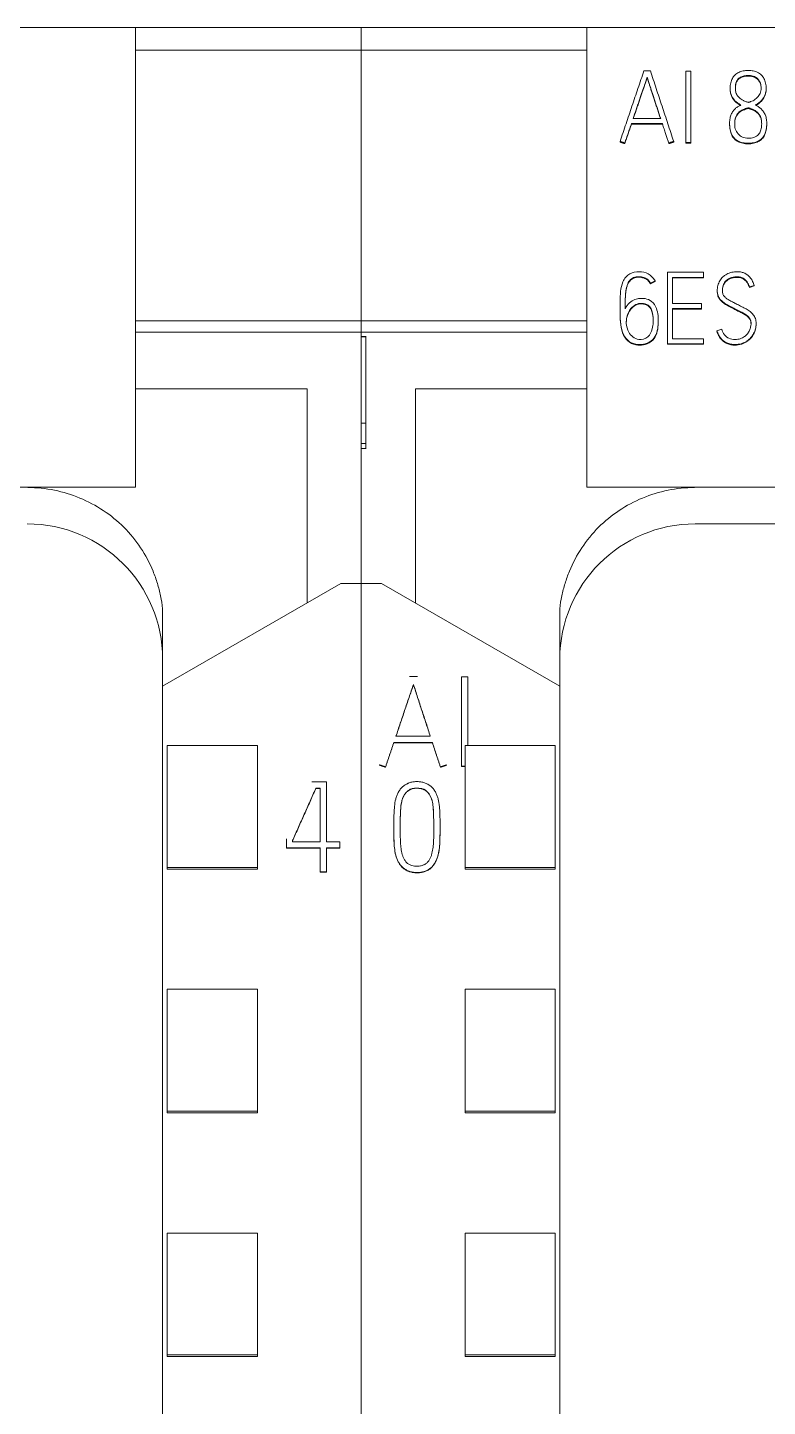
# Model space of a CAD drawing. Header units: millimetres. Extents: x 42151 to 59780, y 37376 to 44547.
# Drawn here: x 48266.84 to 48283.23, y 43287.69 to 43318.25 of the extents above; entities that cross this region are included whole.
import ezdxf

# ---------------------------------------------------------------- set-up
doc = ezdxf.new("R2010")
doc.units = ezdxf.units.MM
doc.set_wipeout_variables(frame=1)
doc.layers.add('000-PI-Oprema', color=30, linetype='Continuous', lineweight=5)
doc.layers.add('SI-ORMAR-Oprema', color=30, linetype='Continuous', lineweight=5)
doc.layers.add('004-PI-DIN Šina', color=3, linetype='Continuous')

# ---------------------------------------------------------------- blocks, each defined once
blk = doc.blocks.new('6ES7531-7KF00-0AB0')
at = {"layer": 'SI-ORMAR-Oprema', "linetype": 'Continuous'}
for p, q in [((-18.954, 48.929), (-18.954, 48.929)), ((-18.954, 48.929), (-18.954, 40.929)), ((-18.954, 46.433), (-27.372, 46.433)), ((-18.954, 40.929), (-29.363, 40.929)), ((-19.763, 37.279), (-19.763, 40.02))]:
    blk.add_line(p, q, dxfattribs=at)
blk.add_open_spline([(-18.954, 40.929), (-27.372, 40.929)], degree=1, dxfattribs=at)
blk.add_wipeout([(-17.038, 69.029), (17.762, 69.029), (17.762, -77.96), (-17.038, -77.971)]).dxf.layer = 'SI-ORMAR-Oprema'
for p, q in [((-17.038, 69.029), (-17.038, 68.529)), ((-12.038, 69.029), (-17.038, 69.029)), ((-12.038, 58.845), (-12.038, 69.029)), ((12.762, 69.029), (-12.038, 69.029)), ((12.762, 69.029), (17.762, 69.029)), ((12.762, 58.845), (12.762, 69.029)), ((17.762, 69.029), (17.762, 68.529)), ((-17.038, 62.529), (-17.038, 68.529)), ((-12.038, 68.529), (-17.038, 68.529)), ((17.762, 68.529), (12.762, 68.529)), ((17.762, 62.529), (17.762, 68.529)), ((-10.703, 67.929), (-10.703, 67.916)), ((-8.863, 67.684), (-8.863, 67.671)), ((-8.066, 67.671), (-8.066, 67.683)), ((-11.051, 66.899), (-11.051, 66.886)), ((-10.365, 66.899), (-10.365, 66.886)), ((-8.876, 66.909), (-8.876, 66.897)), ((-8.053, 66.894), (-8.053, 66.907)), ((-11.304, 66.505), (-11.304, 66.492)), ((-11.198, 66.47), (-11.198, 66.457)), ((-10.223, 66.457), (-10.225, 66.463)), ((-10.223, 66.47), (-10.223, 66.457)), ((-10.115, 66.505), (-10.115, 66.492)), ((-9.848, 66.481), (-9.848, 66.468)), ((-9.737, 66.481), (-9.737, 66.468)), ((-10.25, 63.604), (-10.25, 62.022)), ((-9.453, 63.604), (-10.25, 63.604)), ((-9.453, 63.492), (-9.453, 63.604)), ((-10.527, 63.415), (-10.63, 63.362)), ((-10.527, 63.402), (-10.63, 63.349)), ((-10.63, 63.362), (-10.63, 63.349)), ((-10.527, 63.415), (-10.527, 63.402)), ((-10.139, 62.911), (-10.139, 63.492)), ((-10.139, 63.492), (-9.453, 63.492)), ((-10.139, 63.479), (-9.453, 63.479)), ((-9.453, 63.492), (-9.453, 63.479)), ((-8.331, 63.314), (-8.439, 63.283)), ((-8.331, 63.301), (-8.439, 63.27)), ((-8.439, 63.283), (-8.439, 63.27)), ((-8.331, 63.314), (-8.331, 63.301)), ((-9.149, 63.194), (-9.149, 63.181)), ((-11.304, 62.819), (-11.304, 62.807)), ((-9.496, 62.911), (-10.139, 62.911)), ((-10.139, 62.132), (-10.139, 62.801)), ((-10.139, 62.801), (-9.496, 62.801)), ((-10.139, 62.788), (-9.496, 62.788)), ((-9.496, 62.801), (-9.496, 62.911)), ((-9.496, 62.801), (-9.496, 62.788)), ((-17.038, 62.529), (-17.038, 62.279)), ((-17.038, 62.529), (-12.038, 62.529)), ((-10.456, 62.517), (-10.456, 62.53)), ((-8.288, 62.456), (-8.288, 62.468)), ((12.762, 62.529), (17.762, 62.529)), ((17.762, 62.529), (17.762, 62.279)), ((-17.038, 62.279), (-17.038, 56.709)), ((-12.038, 62.279), (-17.038, 62.279)), ((-9.453, 62.132), (-10.139, 62.132)), ((-9.453, 62.022), (-9.453, 62.132)), ((-9.156, 62.31), (-9.047, 62.341)), ((-9.156, 62.31), (-9.156, 62.297)), ((12.762, 62.279), (17.762, 62.279)), ((17.762, 62.279), (17.762, 56.709)), ((17.875, 62.179), (17.762, 62.179)), ((17.875, 62.172), (17.762, 62.172)), ((-10.25, 62.022), (-10.25, 62.009)), ((-10.25, 62.022), (-9.453, 62.022)), ((-10.25, 62.009), (-9.453, 62.009)), ((-9.453, 62.022), (-9.453, 62.009)), ((-15.838, 56.276), (-15.838, 61.023)), ((-12.038, 61.023), (-15.838, 61.023)), ((12.762, 61.023), (16.562, 61.023)), ((16.562, 56.276), (16.562, 61.023)), ((17.862, 60.263), (17.762, 60.263)), ((17.862, 60.263), (17.862, 59.813)), ((17.862, 59.813), (17.762, 59.813)), ((17.762, 59.703), (17.875, 59.703)), ((17.762, 59.701), (17.875, 59.701)), ((12.762, 58.845), (-12.038, 58.845)), ((-5.738, 58.029), (-9.638, 58.029)), ((-17.038, 56.709), (-17.038, -56.709)), ((-16.588, 56.709), (-17.038, 56.709)), ((-16.588, 56.709), (-12.638, 54.429)), ((13.362, 54.429), (17.312, 56.709)), ((17.762, 56.709), (17.312, 56.709)), ((17.762, 56.709), (17.762, -56.709)), ((-12.638, 56.149), (-12.638, 54.429)), ((13.362, 56.149), (13.362, 54.429)), ((-15.97, 54.649), (-15.792, 54.649)), ((-15.881, 54.472), (-15.881, 54.466)), ((-14.813, 52.657), (-14.813, 54.64)), ((-14.813, 54.64), (-14.674, 54.64)), ((-14.674, 54.64), (-14.674, 53.115)), ((-12.638, 54.429), (-12.638, -54.387)), ((13.362, -54.387), (13.362, 54.429)), ((-16.317, 53.181), (-16.317, 53.175)), ((-15.459, 53.181), (-16.317, 53.181)), ((-16.269, 53.321), (-15.507, 53.321)), ((-15.459, 53.181), (-15.459, 53.175)), ((-16.317, 53.175), (-15.459, 53.175)), ((-14.738, 50.411), (-14.738, 53.115)), ((-12.738, 53.115), (-14.738, 53.115)), ((-12.738, 50.411), (-12.738, 53.115)), ((13.462, 50.411), (13.462, 53.115)), ((13.462, 53.115), (15.462, 53.115)), ((15.462, 50.411), (15.462, 53.115)), ((-16.633, 52.687), (-16.633, 52.681)), ((-16.5, 52.643), (-16.5, 52.637)), ((-15.282, 52.643), (-15.282, 52.637)), ((-15.146, 52.687), (-15.146, 52.681)), ((-14.813, 52.657), (-14.813, 52.65)), ((-14.738, 52.657), (-14.813, 52.657)), ((-14.813, 52.65), (-14.738, 52.65)), ((16.665, 52.308), (16.995, 52.308)), ((16.995, 52.308), (16.995, 50.983)), ((16.756, 52.17), (16.756, 52.164)), ((16.853, 52.17), (16.756, 52.17)), ((16.756, 52.164), (16.853, 52.164)), ((16.853, 50.983), (16.853, 52.17)), ((-16.316, 51.32), (-16.316, 51.314)), ((-15.292, 51.272), (-15.292, 51.278)), ((16.104, 50.845), (16.104, 51.049)), ((16.104, 50.845), (16.104, 50.839)), ((16.853, 50.845), (16.104, 50.845)), ((16.104, 50.839), (16.853, 50.839)), ((16.243, 51.019), (16.243, 50.983)), ((16.243, 50.983), (16.853, 50.983)), ((16.853, 50.318), (16.853, 50.845)), ((16.995, 50.983), (17.289, 50.983)), ((16.995, 50.845), (16.995, 50.318)), ((17.289, 50.845), (16.995, 50.845)), ((16.995, 50.839), (17.289, 50.839)), ((17.289, 50.983), (17.289, 50.845)), ((17.289, 50.845), (17.289, 50.839)), ((-14.738, 50.377), (-14.738, 50.411)), ((-12.738, 50.411), (-14.738, 50.411)), ((-12.738, 50.377), (-14.738, 50.377)), ((-12.738, 50.377), (-12.738, 50.411)), ((13.462, 50.377), (13.462, 50.411)), ((13.462, 50.411), (15.462, 50.411)), ((13.462, 50.377), (15.462, 50.377)), ((15.462, 50.377), (15.462, 50.411)), ((16.853, 50.318), (16.853, 50.312)), ((16.995, 50.318), (16.853, 50.318)), ((16.853, 50.312), (16.995, 50.312)), ((16.995, 50.318), (16.995, 50.312)), ((-18.954, 48.929), (-17.038, 48.929)), ((-17.038, 48.929), (-18.954, 48.929)), ((-14.738, 45.01), (-14.738, 47.713)), ((-12.738, 47.713), (-14.738, 47.713)), ((-12.738, 45.01), (-12.738, 47.713)), ((13.462, 45.01), (13.462, 47.713)), ((13.462, 47.713), (15.462, 47.713)), ((15.462, 45.01), (15.462, 47.713)), ((-14.738, 44.977), (-14.738, 45.01)), ((-12.738, 45.01), (-14.738, 45.01)), ((-12.738, 44.977), (-14.738, 44.977)), ((-12.738, 44.977), (-12.738, 45.01)), ((13.462, 45.01), (15.462, 45.01)), ((13.462, 44.977), (13.462, 45.01)), ((13.462, 44.977), (15.462, 44.977)), ((15.462, 44.977), (15.462, 45.01)), ((-14.738, 39.608), (-14.738, 42.311)), ((-12.738, 42.311), (-14.738, 42.311)), ((-12.738, 39.608), (-12.738, 42.311)), ((13.462, 39.608), (13.462, 42.311)), ((13.462, 42.311), (15.462, 42.311)), ((15.462, 39.608), (15.462, 42.311)), ((-17.038, 40.02), (-19.763, 40.02)), ((-14.738, 39.577), (-14.738, 39.608)), ((-12.738, 39.608), (-14.738, 39.608)), ((-12.738, 39.577), (-14.738, 39.577)), ((-12.738, 39.577), (-12.738, 39.608)), ((13.462, 39.577), (13.462, 39.608)), ((13.462, 39.608), (15.462, 39.608)), ((13.462, 39.577), (15.462, 39.577)), ((15.462, 39.577), (15.462, 39.608)), ((-17.038, 39.411), (-19.763, 39.411)), ((-17.038, 38.929), (-19.763, 38.929)), ((-17.038, 38.929), (-19.763, 38.929))]:
    blk.add_line(p, q, dxfattribs=at)
blk.add_polyline3d([(-15.282, 52.637, 0), (-15.279, 52.637, 0), (-15.276, 52.638, 0), (-15.274, 52.639, 0), (-15.271, 52.64, 0), (-15.268, 52.641, 0), (-15.266, 52.642, 0), (-15.263, 52.643, 0), (-15.26, 52.644, 0), (-15.257, 52.644, 0), (-15.255, 52.645, 0), (-15.252, 52.646, 0), (-15.249, 52.647, 0), (-15.247, 52.648, 0), (-15.244, 52.649, 0), (-15.241, 52.65, 0), (-15.238, 52.651, 0), (-15.236, 52.652, 0), (-15.233, 52.652, 0), (-15.23, 52.653, 0), (-15.228, 52.654, 0), (-15.225, 52.655, 0), (-15.222, 52.656, 0), (-15.219, 52.657, 0), (-15.217, 52.658, 0), (-15.214, 52.659, 0), (-15.211, 52.659, 0), (-15.208, 52.66, 0), (-15.206, 52.661, 0), (-15.203, 52.662, 0), (-15.2, 52.663, 0), (-15.198, 52.664, 0), (-15.195, 52.665, 0), (-15.192, 52.666, 0), (-15.189, 52.667, 0), (-15.187, 52.667, 0), (-15.184, 52.668, 0), (-15.181, 52.669, 0), (-15.179, 52.67, 0), (-15.176, 52.671, 0), (-15.173, 52.672, 0), (-15.17, 52.673, 0), (-15.168, 52.674, 0), (-15.165, 52.675, 0), (-15.162, 52.675, 0), (-15.16, 52.676, 0), (-15.157, 52.677, 0), (-15.154, 52.678, 0), (-15.151, 52.679, 0), (-15.149, 52.68, 0), (-15.146, 52.681, 0)], dxfattribs=at)
for centre, start, end in [((-9.638, 55.029), 90, 180), ((10.362, 55.029), 0, 90)]:
    blk.add_arc(centre, 3, start, end, dxfattribs=at)
for points, degree in [([(-11.304, 66.505), (-10.774, 68.07)], 1), ([(-10.774, 68.07), (-10.632, 68.07)], 1), ([(-10.632, 68.07), (-10.115, 66.505)], 1), ([(-9.848, 66.481), (-9.848, 68.063)], 1), ([(-9.848, 68.063), (-9.737, 68.063)], 1), ([(-9.737, 68.063), (-9.737, 66.481)], 1), ([(-11.013, 67.011), (-10.403, 67.011)], 1), ([(-11.051, 66.899), (-11.198, 66.47)], 1), ([(-11.051, 66.886), (-11.198, 66.457)], 1), ([(-10.365, 66.899), (-11.051, 66.899)], 1), ([(-10.365, 66.886), (-11.051, 66.886)], 1), ([(-11.198, 66.47), (-11.304, 66.505)], 1), ([(-11.198, 66.457), (-11.304, 66.492)], 1), ([(-10.115, 66.505), (-10.223, 66.47)], 1), ([(-10.115, 66.492), (-10.223, 66.457)], 1), ([(-9.737, 66.481), (-9.848, 66.481)], 1), ([(-9.737, 66.468), (-9.848, 66.468)], 1), ([(-12.522, 56.709), (-12.551, 56.618), (-12.598, 56.433), (-12.628, 56.245), (-12.638, 56.149)], 3), ([(13.247, 56.709), (13.275, 56.618), (13.322, 56.433), (13.352, 56.245), (13.362, 56.149)], 3)]:
    blk.add_open_spline(points, degree=degree, dxfattribs=at)
for points, knots in [([(-10.703, 67.929), (-10.706, 67.921), (-10.713, 67.899), (-10.726, 67.859), (-10.744, 67.805), (-10.766, 67.74), (-10.791, 67.666), (-10.819, 67.585), (-10.849, 67.497), (-10.881, 67.404), (-10.914, 67.307), (-10.947, 67.208), (-10.981, 67.109), (-11.003, 67.044), (-11.013, 67.011)], [0, 0, 0, 0, 0.027278, 0.070772, 0.130481, 0.202611, 0.283368, 0.372754, 0.469089, 0.570695, 0.677572, 0.786406, 0.893882, 1, 1, 1, 1]), ([(-10.703, 67.916), (-10.706, 67.908), (-10.713, 67.886), (-10.726, 67.846), (-10.744, 67.793), (-10.766, 67.728), (-10.791, 67.653), (-10.819, 67.572), (-10.849, 67.484), (-10.881, 67.391), (-10.914, 67.294), (-10.947, 67.195), (-10.979, 67.101), (-11, 67.04), (-11.009, 67.011)], [0, 0, 0, 0, 0.027661, 0.071766, 0.132313, 0.205456, 0.287346, 0.377986, 0.475674, 0.578706, 0.687084, 0.797446, 0.90643, 1, 1, 1, 1]), ([(-10.403, 67.011), (-10.414, 67.044), (-10.435, 67.109), (-10.467, 67.208), (-10.5, 67.307), (-10.532, 67.404), (-10.562, 67.497), (-10.591, 67.585), (-10.618, 67.666), (-10.642, 67.74), (-10.663, 67.805), (-10.68, 67.859), (-10.693, 67.899), (-10.7, 67.921), (-10.703, 67.929)], [0, 0, 0, 0, 0.106064, 0.213567, 0.322511, 0.429491, 0.5311, 0.627338, 0.716604, 0.797292, 0.869405, 0.929132, 0.972664, 1, 1, 1, 1]), ([(-10.407, 67.011), (-10.416, 67.04), (-10.436, 67.101), (-10.467, 67.195), (-10.5, 67.294), (-10.532, 67.391), (-10.562, 67.484), (-10.591, 67.572), (-10.618, 67.654), (-10.642, 67.728), (-10.663, 67.793), (-10.68, 67.846), (-10.693, 67.886), (-10.7, 67.908), (-10.703, 67.916)], [0, 0, 0, 0, 0.093515, 0.202527, 0.313001, 0.421482, 0.524517, 0.622107, 0.712625, 0.794447, 0.867572, 0.928138, 0.97228, 1, 1, 1, 1]), ([(-8.626, 67.313), (-8.635, 67.318), (-8.654, 67.328), (-8.682, 67.346), (-8.71, 67.366), (-8.738, 67.387), (-8.763, 67.413), (-8.787, 67.44), (-8.809, 67.472), (-8.827, 67.506), (-8.843, 67.544), (-8.855, 67.586), (-8.862, 67.632), (-8.865, 67.705), (-8.857, 67.798), (-8.821, 67.903), (-8.758, 67.983), (-8.675, 68.04), (-8.575, 68.073), (-8.465, 68.082), (-8.355, 68.073), (-8.254, 68.039), (-8.17, 67.981), (-8.108, 67.899), (-8.073, 67.793), (-8.064, 67.691), (-8.071, 67.601), (-8.093, 67.53), (-8.128, 67.464), (-8.176, 67.404), (-8.235, 67.352), (-8.28, 67.323), (-8.304, 67.311)], [0, 0, 0, 0, 0.014556, 0.029567, 0.045073, 0.06094, 0.077119, 0.093748, 0.110887, 0.128668, 0.147296, 0.166948, 0.187898, 0.210413, 0.266348, 0.314631, 0.359149, 0.40325, 0.449199, 0.499993, 0.551851, 0.598383, 0.642757, 0.687636, 0.736493, 0.793087, 0.826472, 0.85944, 0.893283, 0.927929, 0.963171, 1, 1, 1, 1]), ([(-8.465, 67.372), (-8.46, 67.371), (-8.441, 67.372), (-8.407, 67.392), (-8.339, 67.411), (-8.262, 67.477), (-8.192, 67.565), (-8.174, 67.685), (-8.187, 67.818), (-8.277, 67.936), (-8.392, 67.964), (-8.477, 67.968), (-8.554, 67.962), (-8.636, 67.934), (-8.705, 67.877), (-8.744, 67.787), (-8.751, 67.702), (-8.747, 67.616), (-8.723, 67.542), (-8.676, 67.481), (-8.622, 67.44), (-8.581, 67.417), (-8.542, 67.399), (-8.515, 67.388), (-8.488, 67.38), (-8.475, 67.373), (-8.465, 67.372)], [0, 0, 0, 0, 0.007812, 0.03125, 0.0625, 0.125, 0.1875, 0.25, 0.3125, 0.40625, 0.46875, 0.5, 0.546875, 0.59375, 0.640625, 0.6875, 0.75, 0.78125, 0.828125, 0.875, 0.90625, 0.9375, 0.953125, 0.976562, 0.984375, 1, 1, 1, 1]), ([(-8.179, 67.683), (-8.179, 67.718), (-8.19, 67.808), (-8.277, 67.923), (-8.392, 67.951), (-8.477, 67.955), (-8.554, 67.949), (-8.636, 67.921), (-8.705, 67.865), (-8.743, 67.776), (-8.749, 67.71), (-8.749, 67.673)], [0, 0, 0, 0, 0.114744, 0.30519, 0.432154, 0.495636, 0.590859, 0.686082, 0.781305, 0.876528, 1, 1, 1, 1]), ([(-8.626, 67.3), (-8.635, 67.305), (-8.654, 67.316), (-8.682, 67.333), (-8.71, 67.353), (-8.738, 67.375), (-8.763, 67.4), (-8.787, 67.428), (-8.809, 67.459), (-8.827, 67.494), (-8.843, 67.532), (-8.855, 67.574), (-8.862, 67.619), (-8.863, 67.653), (-8.863, 67.671), (-8.863, 67.673)], [0, 0, 0, 0, 0.068397, 0.138937, 0.211797, 0.286356, 0.362379, 0.440519, 0.521055, 0.604608, 0.692141, 0.784485, 0.882929, 0.988726, 1, 1, 1, 1]), ([(-8.066, 67.673), (-8.066, 67.669), (-8.067, 67.641), (-8.071, 67.588), (-8.093, 67.517), (-8.128, 67.451), (-8.176, 67.391), (-8.235, 67.339), (-8.28, 67.311), (-8.304, 67.298)], [0, 0, 0, 0, 0.025577, 0.182798, 0.338056, 0.497434, 0.660595, 0.826558, 1, 1, 1, 1]), ([(-8.304, 67.311), (-8.294, 67.306), (-8.274, 67.295), (-8.244, 67.277), (-8.215, 67.257), (-8.186, 67.234), (-8.159, 67.207), (-8.133, 67.176), (-8.11, 67.142), (-8.091, 67.104), (-8.074, 67.062), (-8.062, 67.016), (-8.055, 66.966), (-8.052, 66.883), (-8.059, 66.778), (-8.093, 66.66), (-8.156, 66.569), (-8.242, 66.507), (-8.348, 66.472), (-8.465, 66.462), (-8.583, 66.472), (-8.688, 66.507), (-8.774, 66.569), (-8.836, 66.66), (-8.87, 66.779), (-8.878, 66.885), (-8.875, 66.968), (-8.868, 67.018), (-8.856, 67.063), (-8.841, 67.105), (-8.822, 67.142), (-8.801, 67.176), (-8.776, 67.207), (-8.75, 67.235), (-8.72, 67.258), (-8.69, 67.279), (-8.658, 67.297), (-8.637, 67.308), (-8.626, 67.313)], [0, 0, 0, 0, 0.013971, 0.028402, 0.043336, 0.058719, 0.0746, 0.091138, 0.108303, 0.126121, 0.144793, 0.164595, 0.185892, 0.208937, 0.268471, 0.31829, 0.36183, 0.40395, 0.448807, 0.499659, 0.550001, 0.594568, 0.636606, 0.68023, 0.730342, 0.790387, 0.813379, 0.834502, 0.85399, 0.872294, 0.889768, 0.906584, 0.922873, 0.938755, 0.95442, 0.969879, 0.985049, 1, 1, 1, 1]), ([(-8.458, 67.25), (-8.46, 67.251), (-8.466, 67.251), (-8.481, 67.245), (-8.509, 67.241), (-8.552, 67.218), (-8.616, 67.197), (-8.694, 67.139), (-8.755, 67.037), (-8.765, 66.912), (-8.761, 66.781), (-8.694, 66.673), (-8.594, 66.589), (-8.464, 66.573), (-8.338, 66.585), (-8.231, 66.645), (-8.184, 66.742), (-8.17, 66.824), (-8.165, 66.897), (-8.167, 66.965), (-8.179, 67.027), (-8.204, 67.084), (-8.238, 67.132), (-8.278, 67.166), (-8.313, 67.189), (-8.341, 67.204), (-8.367, 67.217), (-8.391, 67.227), (-8.41, 67.234), (-8.428, 67.241), (-8.443, 67.245), (-8.453, 67.249), (-8.458, 67.25)], [0, 0, 0, 0, 0.003906, 0.007812, 0.023438, 0.046875, 0.078125, 0.125, 0.1875, 0.25, 0.3125, 0.375, 0.4375, 0.5, 0.5625, 0.625, 0.671875, 0.71875, 0.75, 0.78125, 0.820312, 0.84375, 0.875, 0.90625, 0.921875, 0.9375, 0.953125, 0.964844, 0.976562, 0.984375, 0.992188, 1, 1, 1, 1]), ([(-8.458, 67.237), (-8.46, 67.238), (-8.466, 67.238), (-8.481, 67.232), (-8.509, 67.228), (-8.552, 67.205), (-8.616, 67.184), (-8.694, 67.126), (-8.755, 67.024), (-8.762, 66.935), (-8.763, 66.887), (-8.763, 66.881)], [0, 0, 0, 0, 0.015104, 0.030208, 0.090623, 0.181247, 0.302078, 0.483325, 0.724988, 0.966651, 1, 1, 1, 1]), ([(-8.166, 66.895), (-8.166, 66.912), (-8.168, 66.955), (-8.179, 67.014), (-8.204, 67.072), (-8.238, 67.119), (-8.278, 67.153), (-8.313, 67.176), (-8.341, 67.192), (-8.367, 67.204), (-8.391, 67.214), (-8.41, 67.222), (-8.428, 67.228), (-8.443, 67.232), (-8.453, 67.236), (-8.458, 67.237)], [0, 0, 0, 0, 0.106174, 0.265786, 0.361553, 0.489242, 0.616932, 0.680776, 0.744621, 0.808466, 0.856349, 0.904233, 0.936155, 0.968078, 1, 1, 1, 1]), ([(-10.223, 66.47), (-10.228, 66.483), (-10.236, 66.51), (-10.25, 66.552), (-10.265, 66.594), (-10.28, 66.637), (-10.295, 66.682), (-10.312, 66.731), (-10.329, 66.784), (-10.347, 66.84), (-10.359, 66.879), (-10.365, 66.899)], [0, 0, 0, 0, 0.091427, 0.189007, 0.292759, 0.387174, 0.491688, 0.606301, 0.72982, 0.861052, 1, 1, 1, 1]), ([(-8.053, 66.892), (-8.053, 66.847), (-8.06, 66.763), (-8.093, 66.647), (-8.156, 66.556), (-8.242, 66.495), (-8.348, 66.459), (-8.465, 66.449), (-8.583, 66.459), (-8.688, 66.495), (-8.774, 66.556), (-8.836, 66.647), (-8.87, 66.764), (-8.876, 66.849), (-8.876, 66.895)], [0, 0, 0, 0, 0.098032, 0.184613, 0.260281, 0.333482, 0.411438, 0.499815, 0.587305, 0.664757, 0.737815, 0.813629, 0.90072, 1, 1, 1, 1]), ([(-11.191, 62.805), (-11.165, 62.854), (-11.104, 62.93), (-10.986, 63.007), (-10.863, 63.029), (-10.735, 63.028), (-10.587, 62.966), (-10.491, 62.815), (-10.456, 62.634), (-10.454, 62.453), (-10.48, 62.269), (-10.567, 62.099), (-10.734, 62.007), (-10.919, 61.997), (-11.107, 62.05), (-11.244, 62.227), (-11.295, 62.456), (-11.305, 62.704), (-11.305, 62.948), (-11.295, 63.18), (-11.256, 63.405), (-11.106, 63.593), (-10.882, 63.631), (-10.665, 63.585), (-10.568, 63.484), (-10.527, 63.415)], [0, 0, 0, 0, 0.03564, 0.067865, 0.092923, 0.119268, 0.154068, 0.197126, 0.234707, 0.279879, 0.320329, 0.360962, 0.405677, 0.442102, 0.485709, 0.532505, 0.586175, 0.644312, 0.701767, 0.753421, 0.803151, 0.856352, 0.904259, 0.950465, 1, 1, 1, 1]), ([(-9.047, 62.341), (-9.039, 62.296), (-8.999, 62.214), (-8.891, 62.129), (-8.781, 62.113), (-8.697, 62.119), (-8.64, 62.13), (-8.591, 62.151), (-8.549, 62.177), (-8.512, 62.207), (-8.481, 62.241), (-8.455, 62.277), (-8.435, 62.316), (-8.42, 62.356), (-8.41, 62.395), (-8.403, 62.432), (-8.401, 62.471), (-8.403, 62.51), (-8.413, 62.549), (-8.431, 62.582), (-8.453, 62.612), (-8.48, 62.639), (-8.512, 62.663), (-8.547, 62.686), (-8.585, 62.708), (-8.626, 62.728), (-8.67, 62.748), (-8.714, 62.77), (-8.76, 62.795), (-8.806, 62.82), (-8.853, 62.845), (-8.899, 62.869), (-8.945, 62.893), (-8.986, 62.919), (-9.025, 62.947), (-9.06, 62.978), (-9.09, 63.012), (-9.116, 63.049), (-9.136, 63.091), (-9.147, 63.139), (-9.151, 63.194), (-9.147, 63.252), (-9.137, 63.311), (-9.119, 63.366), (-9.094, 63.417), (-9.064, 63.463), (-9.028, 63.503), (-8.987, 63.538), (-8.939, 63.567), (-8.886, 63.589), (-8.828, 63.606), (-8.766, 63.615), (-8.695, 63.619), (-8.617, 63.612), (-8.538, 63.585), (-8.469, 63.54), (-8.409, 63.479), (-8.362, 63.402), (-8.34, 63.344), (-8.331, 63.314)], [0, 0, 0, 0, 0.042395, 0.079774, 0.121236, 0.140075, 0.157254, 0.173247, 0.188397, 0.202796, 0.216711, 0.230265, 0.243508, 0.256652, 0.269293, 0.280934, 0.291684, 0.304893, 0.316879, 0.328106, 0.339273, 0.350814, 0.362909, 0.375637, 0.388999, 0.403044, 0.417696, 0.432849, 0.448511, 0.464937, 0.481153, 0.497163, 0.51278, 0.527863, 0.542482, 0.556645, 0.570443, 0.584077, 0.597961, 0.612786, 0.629037, 0.64828, 0.666584, 0.684253, 0.701354, 0.717933, 0.734308, 0.750738, 0.767515, 0.784992, 0.803232, 0.822275, 0.842375, 0.868294, 0.892965, 0.917787, 0.943448, 0.970498, 1, 1, 1, 1]), ([(-10.63, 63.362), (-10.637, 63.377), (-10.655, 63.406), (-10.69, 63.443), (-10.731, 63.472), (-10.778, 63.492), (-10.829, 63.505), (-10.887, 63.509), (-10.947, 63.505), (-11.005, 63.489), (-11.054, 63.462), (-11.092, 63.424), (-11.123, 63.377), (-11.146, 63.321), (-11.164, 63.256), (-11.177, 63.182), (-11.184, 63.1), (-11.188, 63.009), (-11.191, 62.91), (-11.191, 62.841), (-11.191, 62.805)], [0, 0, 0, 0, 0.043481, 0.085549, 0.127923, 0.170971, 0.214845, 0.260884, 0.317917, 0.367656, 0.41257, 0.456833, 0.503792, 0.555243, 0.612421, 0.675966, 0.746378, 0.823872, 0.908402, 1, 1, 1, 1]), ([(-10.63, 63.349), (-10.637, 63.365), (-10.655, 63.393), (-10.69, 63.43), (-10.731, 63.459), (-10.778, 63.48), (-10.829, 63.492), (-10.887, 63.496), (-10.947, 63.492), (-11.005, 63.477), (-11.054, 63.449), (-11.092, 63.411), (-11.123, 63.365), (-11.146, 63.308), (-11.164, 63.243), (-11.177, 63.169), (-11.184, 63.087), (-11.188, 62.996), (-11.191, 62.897), (-11.191, 62.828), (-11.191, 62.793)], [0, 0, 0, 0, 0.043481, 0.085549, 0.127923, 0.170971, 0.214845, 0.260884, 0.317917, 0.367656, 0.41257, 0.456833, 0.503792, 0.555243, 0.612421, 0.675966, 0.746378, 0.823872, 0.908402, 1, 1, 1, 1]), ([(-8.439, 63.283), (-8.441, 63.29), (-8.446, 63.305), (-8.456, 63.328), (-8.467, 63.353), (-8.481, 63.378), (-8.497, 63.402), (-8.517, 63.425), (-8.539, 63.447), (-8.565, 63.466), (-8.594, 63.483), (-8.626, 63.496), (-8.662, 63.504), (-8.697, 63.506), (-8.73, 63.504), (-8.762, 63.501), (-8.797, 63.497), (-8.835, 63.489), (-8.872, 63.474), (-8.908, 63.455), (-8.943, 63.43), (-8.973, 63.397), (-9.001, 63.358), (-9.022, 63.311), (-9.034, 63.254), (-9.037, 63.2), (-9.035, 63.155), (-9.026, 63.121), (-9.01, 63.092), (-8.99, 63.066), (-8.966, 63.041), (-8.937, 63.019), (-8.905, 62.998), (-8.87, 62.978), (-8.831, 62.958), (-8.791, 62.938), (-8.749, 62.916), (-8.704, 62.892), (-8.657, 62.867), (-8.608, 62.842), (-8.558, 62.818), (-8.51, 62.793), (-8.465, 62.765), (-8.424, 62.736), (-8.386, 62.703), (-8.353, 62.666), (-8.325, 62.625), (-8.303, 62.579), (-8.291, 62.525), (-8.287, 62.469), (-8.291, 62.411), (-8.302, 62.354), (-8.32, 62.299), (-8.344, 62.245), (-8.375, 62.195), (-8.412, 62.149), (-8.455, 62.108), (-8.505, 62.073), (-8.56, 62.043), (-8.621, 62.02), (-8.687, 62.007), (-8.765, 62.002), (-8.85, 62.009), (-8.937, 62.035), (-9.012, 62.08), (-9.075, 62.141), (-9.124, 62.219), (-9.147, 62.279), (-9.156, 62.31)], [0, 0, 0, 0, 0.006902, 0.014527, 0.0229, 0.03171, 0.040697, 0.049939, 0.059406, 0.069126, 0.079243, 0.089792, 0.100957, 0.11302, 0.121351, 0.131067, 0.142193, 0.154038, 0.166072, 0.178522, 0.191399, 0.204849, 0.219214, 0.234859, 0.25249, 0.272668, 0.283841, 0.294211, 0.304173, 0.314215, 0.324636, 0.335605, 0.347264, 0.35967, 0.372854, 0.386723, 0.401163, 0.416176, 0.433071, 0.449927, 0.466747, 0.483271, 0.499286, 0.514866, 0.530063, 0.545048, 0.560066, 0.575472, 0.591898, 0.609868, 0.627376, 0.645005, 0.66302, 0.681094, 0.698922, 0.71679, 0.734853, 0.753306, 0.772468, 0.792214, 0.812556, 0.833938, 0.86301, 0.889874, 0.915888, 0.942166, 0.969784, 1, 1, 1, 1]), ([(-8.439, 63.27), (-8.441, 63.277), (-8.446, 63.292), (-8.456, 63.316), (-8.467, 63.34), (-8.481, 63.365), (-8.497, 63.389), (-8.517, 63.413), (-8.539, 63.434), (-8.565, 63.454), (-8.594, 63.47), (-8.626, 63.484), (-8.662, 63.491), (-8.697, 63.493), (-8.73, 63.492), (-8.762, 63.489), (-8.797, 63.484), (-8.835, 63.476), (-8.872, 63.462), (-8.908, 63.443), (-8.943, 63.417), (-8.973, 63.385), (-9.001, 63.346), (-9.022, 63.298), (-9.033, 63.243), (-9.036, 63.205), (-9.036, 63.186)], [0, 0, 0, 0, 0.025535, 0.053746, 0.084726, 0.117324, 0.150572, 0.184768, 0.219795, 0.255756, 0.293187, 0.332218, 0.373527, 0.418158, 0.448979, 0.484928, 0.526094, 0.569916, 0.614442, 0.660505, 0.708148, 0.757909, 0.811058, 0.868941, 0.934177, 1, 1, 1, 1]), ([(-8.402, 62.457), (-8.402, 62.471), (-8.404, 62.498), (-8.413, 62.536), (-8.431, 62.57), (-8.453, 62.599), (-8.48, 62.626), (-8.512, 62.65), (-8.547, 62.673), (-8.585, 62.695), (-8.626, 62.715), (-8.67, 62.735), (-8.714, 62.758), (-8.76, 62.782), (-8.806, 62.808), (-8.853, 62.833), (-8.899, 62.856), (-8.945, 62.88), (-8.986, 62.907), (-9.025, 62.935), (-9.06, 62.966), (-9.09, 63), (-9.116, 63.036), (-9.136, 63.078), (-9.147, 63.126), (-9.149, 63.163), (-9.149, 63.184), (-9.149, 63.187)], [0, 0, 0, 0, 0.037363, 0.072654, 0.105707, 0.138586, 0.172568, 0.20818, 0.245654, 0.284995, 0.326348, 0.369486, 0.414101, 0.460216, 0.508578, 0.556324, 0.603462, 0.649443, 0.693851, 0.736893, 0.778592, 0.819218, 0.85936, 0.900239, 0.943889, 0.991738, 1, 1, 1, 1]), ([(-10.456, 62.519), (-10.456, 62.49), (-10.459, 62.403), (-10.48, 62.257), (-10.567, 62.086), (-10.734, 61.994), (-10.919, 61.984), (-11.107, 62.037), (-11.244, 62.214), (-11.295, 62.444), (-11.303, 62.645), (-11.304, 62.768), (-11.304, 62.807)], [0, 0, 0, 0, 0.047379, 0.146039, 0.245143, 0.354204, 0.443047, 0.549405, 0.663541, 0.794443, 0.936242, 1, 1, 1, 1]), ([(-10.82, 62.915), (-10.869, 62.917), (-10.962, 62.9), (-11.088, 62.788), (-11.158, 62.637), (-11.173, 62.452), (-11.133, 62.291), (-11.025, 62.162), (-10.869, 62.096), (-10.668, 62.148), (-10.584, 62.331), (-10.566, 62.514), (-10.572, 62.697), (-10.642, 62.882), (-10.771, 62.913), (-10.82, 62.915)], [0, 0, 0, 0, 0.0625, 0.125, 0.21875, 0.28125, 0.375, 0.4375, 0.5, 0.59375, 0.6875, 0.75, 0.84375, 0.9375, 1, 1, 1, 1]), ([(-10.82, 62.903), (-10.869, 62.905), (-10.962, 62.887), (-11.088, 62.775), (-11.154, 62.633), (-11.165, 62.528), (-11.165, 62.491)], [0, 0, 0, 0, 0.232842, 0.465685, 0.814948, 1, 1, 1, 1]), ([(-10.57, 62.529), (-10.57, 62.581), (-10.579, 62.701), (-10.642, 62.869), (-10.771, 62.901), (-10.82, 62.903)], [0, 0, 0, 0, 0.310868, 0.724347, 1, 1, 1, 1]), ([(-8.288, 62.457), (-8.288, 62.457), (-8.288, 62.437), (-8.291, 62.399), (-8.302, 62.342), (-8.32, 62.286), (-8.344, 62.232), (-8.375, 62.182), (-8.412, 62.137), (-8.455, 62.096), (-8.505, 62.06), (-8.56, 62.03), (-8.621, 62.008), (-8.687, 61.994), (-8.765, 61.989), (-8.85, 61.996), (-8.937, 62.023), (-9.012, 62.067), (-9.075, 62.129), (-9.124, 62.207), (-9.147, 62.266), (-9.156, 62.297)], [0, 0, 0, 0, 0.001261, 0.046083, 0.091213, 0.137331, 0.183601, 0.229241, 0.274983, 0.321224, 0.368462, 0.417518, 0.468068, 0.520144, 0.574882, 0.649305, 0.718077, 0.784672, 0.851944, 0.922648, 1, 1, 1, 1]), ([(17.862, 62.179), (17.862, 62.179), (17.862, 62.166), (17.862, 62.117), (17.862, 62.024), (17.862, 61.882), (17.862, 61.673), (17.862, 61.444), (17.862, 61.22), (17.862, 61.025), (17.862, 60.893), (17.862, 60.8), (17.862, 60.71), (17.862, 60.624), (17.862, 60.538), (17.862, 60.458), (17.862, 60.361), (17.862, 60.271), (17.862, 60.21), (17.862, 60.176), (17.862, 60.154), (17.862, 60.144), (17.862, 60.139), (17.862, 60.15), (17.862, 60.191), (17.862, 60.235), (17.862, 60.26)], [0, 0, 0, 0, 0.054923, 0.109157, 0.158857, 0.213508, 0.264907, 0.320314, 0.369873, 0.418461, 0.471704, 0.5026, 0.551052, 0.617218, 0.660884, 0.691286, 0.712023, 0.730248, 0.751802, 0.781189, 0.80362, 0.828627, 0.856379, 0.904145, 0.9524, 1, 1, 1, 1]), ([(17.862, 59.813), (17.862, 59.789), (17.862, 59.748), (17.862, 59.71), (17.862, 59.701), (17.862, 59.701), (17.862, 59.701)], [0, 0, 0, 0, 0.351048, 0.67786, 0.983317, 1, 1, 1, 1]), ([(-9.655, 58.833), (-10.049, 58.833), (-10.833, 58.672), (-11.836, 58.011), (-12.329, 57.261), (-12.494, 56.8), (-12.522, 56.709)], [0, 0, 0, 0, 0.308367, 0.616734, 0.925101, 1, 1, 1, 1]), ([(13.247, 56.709), (13.219, 56.8), (13.053, 57.261), (12.56, 58.011), (11.557, 58.672), (10.773, 58.833), (10.379, 58.833), (10.379, 58.833), (10.379, 58.833)], [0, 0, 0, 0, 0.074899, 0.383266, 0.691633, 1, 1, 1, 1, 1, 1]), ([(-15.881, 54.472), (-15.897, 54.424), (-15.913, 54.376), (-15.945, 54.28), (-15.961, 54.232), (-16.01, 54.088), (-16.043, 53.993), (-16.108, 53.801), (-16.14, 53.705), (-16.205, 53.513), (-16.237, 53.417), (-16.269, 53.321)], [0, 0, 0, 0, 0.125, 0.125, 0.25, 0.25, 0.5, 0.5, 0.75, 0.75, 1, 1, 1, 1]), ([(-16.267, 53.321), (-16.236, 53.415), (-16.204, 53.509), (-16.14, 53.699), (-16.108, 53.795), (-16.043, 53.986), (-16.01, 54.082), (-15.961, 54.226), (-15.945, 54.274), (-15.913, 54.37), (-15.897, 54.418), (-15.881, 54.466)], [0, 0, 0, 0, 0.245947, 0.245947, 0.497298, 0.497298, 0.748649, 0.748649, 0.874324, 0.874324, 1, 1, 1, 1]), ([(-15.507, 53.321), (-15.537, 53.418), (-15.568, 53.513), (-15.631, 53.705), (-15.663, 53.801), (-15.726, 53.992), (-15.757, 54.088), (-15.804, 54.232), (-15.819, 54.28), (-15.85, 54.376), (-15.865, 54.424), (-15.881, 54.472)], [0, 0, 0, 0, 0.25, 0.25, 0.5, 0.5, 0.75, 0.75, 0.875, 0.875, 1, 1, 1, 1]), ([(-15.881, 54.466), (-15.865, 54.418), (-15.85, 54.37), (-15.819, 54.274), (-15.804, 54.226), (-15.757, 54.082), (-15.726, 53.986), (-15.663, 53.795), (-15.631, 53.699), (-15.569, 53.509), (-15.539, 53.415), (-15.509, 53.321)], [0, 0, 0, 0, 0.125676, 0.125676, 0.251351, 0.251351, 0.502702, 0.502702, 0.754053, 0.754053, 1, 1, 1, 1]), ([(-15.282, 52.643), (-15.289, 52.665), (-15.296, 52.688), (-15.311, 52.733), (-15.319, 52.755), (-15.334, 52.799), (-15.342, 52.822), (-15.357, 52.866), (-15.365, 52.889), (-15.387, 52.956), (-15.402, 53.001), (-15.431, 53.091), (-15.445, 53.136), (-15.459, 53.181)], [0, 0, 0, 0, 0.125, 0.125, 0.25, 0.25, 0.375, 0.375, 0.5, 0.5, 0.75, 0.75, 1, 1, 1, 1]), ([(-15.459, 53.175), (-15.445, 53.13), (-15.431, 53.084), (-15.402, 52.995), (-15.387, 52.95), (-15.365, 52.883), (-15.357, 52.86), (-15.342, 52.816), (-15.334, 52.793), (-15.319, 52.749), (-15.311, 52.726), (-15.296, 52.682), (-15.289, 52.659), (-15.282, 52.637)], [0, 0, 0, 0, 0.25, 0.25, 0.5, 0.5, 0.625, 0.625, 0.75, 0.75, 0.875, 0.875, 1, 1, 1, 1]), ([(-15.975, 52.288), (-15.949, 52.298), (-15.923, 52.305), (-15.87, 52.314), (-15.844, 52.317), (-15.789, 52.318), (-15.762, 52.316), (-15.709, 52.309), (-15.683, 52.303), (-15.631, 52.288), (-15.605, 52.278), (-15.569, 52.261), (-15.557, 52.255), (-15.534, 52.241), (-15.523, 52.233), (-15.49, 52.209), (-15.471, 52.19), (-15.444, 52.16), (-15.436, 52.149), (-15.42, 52.128), (-15.413, 52.116), (-15.392, 52.082), (-15.38, 52.058), (-15.359, 52.009), (-15.35, 51.984), (-15.338, 51.945), (-15.334, 51.932), (-15.328, 51.907), (-15.319, 51.868), (-15.304, 51.776), (-15.299, 51.697), (-15.294, 51.592), (-15.293, 51.539), (-15.292, 51.434), (-15.292, 51.381), (-15.292, 51.275), (-15.292, 51.169), (-15.293, 51.064), (-15.297, 50.958), (-15.299, 50.905), (-15.31, 50.8), (-15.319, 50.748), (-15.336, 50.683), (-15.34, 50.67), (-15.348, 50.645), (-15.352, 50.632), (-15.367, 50.594), (-15.377, 50.57), (-15.396, 50.534), (-15.402, 50.522), (-15.416, 50.499), (-15.424, 50.487), (-15.447, 50.455), (-15.464, 50.434), (-15.493, 50.407), (-15.504, 50.398), (-15.525, 50.381), (-15.537, 50.374), (-15.571, 50.352), (-15.595, 50.341), (-15.634, 50.327), (-15.647, 50.322), (-15.673, 50.315), (-15.686, 50.312), (-15.726, 50.304), (-15.753, 50.301), (-15.807, 50.299), (-15.834, 50.3), (-15.888, 50.306), (-15.914, 50.311), (-15.953, 50.322), (-15.966, 50.326), (-15.992, 50.335), (-16.004, 50.34), (-16.041, 50.358), (-16.065, 50.371), (-16.097, 50.395), (-16.108, 50.404), (-16.128, 50.422), (-16.138, 50.432), (-16.165, 50.462), (-16.181, 50.483), (-16.203, 50.517), (-16.21, 50.529), (-16.223, 50.553), (-16.229, 50.565), (-16.245, 50.602), (-16.255, 50.627), (-16.267, 50.665), (-16.27, 50.678), (-16.277, 50.704), (-16.28, 50.717), (-16.288, 50.757), (-16.292, 50.783), (-16.31, 50.916), (-16.313, 51.022), (-16.315, 51.182), (-16.316, 51.236), (-16.316, 51.342), (-16.316, 51.396), (-16.314, 51.503), (-16.313, 51.556), (-16.308, 51.662), (-16.305, 51.715), (-16.294, 51.821), (-16.287, 51.874), (-16.268, 51.952), (-16.261, 51.978), (-16.247, 52.016), (-16.242, 52.029), (-16.231, 52.054), (-16.225, 52.066), (-16.205, 52.102), (-16.19, 52.124), (-16.164, 52.156), (-16.155, 52.167), (-16.136, 52.186), (-16.126, 52.196), (-16.095, 52.222), (-16.073, 52.238), (-16.037, 52.26), (-16.025, 52.266), (-16.007, 52.275), (-15.997, 52.279), (-15.988, 52.283), (-15.981, 52.286), (-15.978, 52.287), (-15.975, 52.288)], [0, 0, 0, 0, 0.015625, 0.015625, 0.03125, 0.03125, 0.046875, 0.046875, 0.0625, 0.0625, 0.078125, 0.078125, 0.085937, 0.085937, 0.09375, 0.09375, 0.109375, 0.109375, 0.117187, 0.117187, 0.125, 0.125, 0.140625, 0.140625, 0.15625, 0.15625, 0.164062, 0.164062, 0.171875, 0.1875, 0.21875, 0.21875, 0.25, 0.25, 0.28125, 0.28125, 0.3125, 0.34375, 0.34375, 0.375, 0.375, 0.40625, 0.40625, 0.414062, 0.414062, 0.421875, 0.421875, 0.4375, 0.4375, 0.445312, 0.445312, 0.453125, 0.453125, 0.46875, 0.46875, 0.476562, 0.476562, 0.484375, 0.484375, 0.5, 0.5, 0.507812, 0.507812, 0.515625, 0.515625, 0.53125, 0.53125, 0.546875, 0.546875, 0.5625, 0.5625, 0.570312, 0.570312, 0.578125, 0.578125, 0.59375, 0.59375, 0.601562, 0.601562, 0.609375, 0.609375, 0.625, 0.625, 0.632812, 0.632812, 0.640625, 0.640625, 0.65625, 0.65625, 0.664062, 0.664062, 0.671875, 0.671875, 0.6875, 0.6875, 0.75, 0.75, 0.78125, 0.78125, 0.8125, 0.8125, 0.84375, 0.84375, 0.875, 0.875, 0.90625, 0.90625, 0.921875, 0.921875, 0.929687, 0.929687, 0.9375, 0.9375, 0.953125, 0.953125, 0.960937, 0.960937, 0.96875, 0.96875, 0.984375, 0.984375, 0.992187, 0.992187, 0.996094, 0.998047, 0.998047, 1, 1, 1, 1]), ([(-15.632, 52.136), (-15.612, 52.125), (-15.594, 52.112), (-15.562, 52.08), (-15.548, 52.063), (-15.523, 52.026), (-15.512, 52.006), (-15.493, 51.966), (-15.484, 51.945), (-15.463, 51.882), (-15.454, 51.839), (-15.446, 51.773), (-15.444, 51.75), (-15.44, 51.706), (-15.439, 51.684), (-15.434, 51.573), (-15.431, 51.484), (-15.43, 51.305), (-15.431, 51.216), (-15.432, 51.083), (-15.433, 51.016), (-15.437, 50.949), (-15.44, 50.905), (-15.443, 50.883), (-15.451, 50.816), (-15.459, 50.773), (-15.476, 50.708), (-15.482, 50.687), (-15.497, 50.645), (-15.506, 50.624), (-15.521, 50.594), (-15.527, 50.585), (-15.539, 50.566), (-15.545, 50.557), (-15.566, 50.53), (-15.582, 50.515), (-15.609, 50.495), (-15.619, 50.488), (-15.638, 50.477), (-15.648, 50.473), (-15.669, 50.464), (-15.68, 50.46), (-15.701, 50.454), (-15.712, 50.451), (-15.745, 50.444), (-15.767, 50.442), (-15.801, 50.441), (-15.812, 50.441), (-15.835, 50.442), (-15.846, 50.443), (-15.879, 50.447), (-15.901, 50.452), (-15.933, 50.462), (-15.944, 50.466), (-15.964, 50.475), (-15.984, 50.485), (-16.003, 50.498), (-16.021, 50.512), (-16.029, 50.519), (-16.045, 50.535), (-16.052, 50.544), (-16.065, 50.562), (-16.071, 50.571), (-16.088, 50.6), (-16.098, 50.62), (-16.115, 50.662), (-16.122, 50.683), (-16.134, 50.726), (-16.139, 50.747), (-16.148, 50.79), (-16.159, 50.856), (-16.165, 50.921), (-16.173, 51.052), (-16.174, 51.14), (-16.174, 51.272), (-16.174, 51.316), (-16.174, 51.404), (-16.173, 51.448), (-16.172, 51.535), (-16.171, 51.579), (-16.167, 51.667), (-16.164, 51.711), (-16.156, 51.799), (-16.15, 51.842), (-16.137, 51.896), (-16.134, 51.906), (-16.128, 51.927), (-16.124, 51.938), (-16.113, 51.968), (-16.104, 51.988), (-16.082, 52.027), (-16.07, 52.045), (-16.042, 52.079), (-16.027, 52.095), (-16.001, 52.116), (-15.992, 52.123), (-15.974, 52.135), (-15.964, 52.141), (-15.944, 52.15), (-15.934, 52.154), (-15.913, 52.161), (-15.902, 52.164), (-15.87, 52.171), (-15.848, 52.173), (-15.815, 52.174), (-15.803, 52.174), (-15.781, 52.173), (-15.77, 52.172), (-15.737, 52.169), (-15.715, 52.166), (-15.683, 52.157), (-15.672, 52.154), (-15.657, 52.148), (-15.649, 52.145), (-15.642, 52.141), (-15.637, 52.139), (-15.634, 52.138), (-15.632, 52.136)], [0, 0, 0, 0, 0.015625, 0.015625, 0.03125, 0.03125, 0.046875, 0.046875, 0.0625, 0.0625, 0.09375, 0.09375, 0.109375, 0.109375, 0.125, 0.125, 0.1875, 0.1875, 0.25, 0.25, 0.28125, 0.296875, 0.296875, 0.3125, 0.3125, 0.34375, 0.34375, 0.359375, 0.359375, 0.375, 0.375, 0.382813, 0.382813, 0.390625, 0.390625, 0.40625, 0.40625, 0.414063, 0.414063, 0.421875, 0.421875, 0.429688, 0.429688, 0.4375, 0.4375, 0.453125, 0.453125, 0.460938, 0.460938, 0.46875, 0.46875, 0.484375, 0.484375, 0.492188, 0.492188, 0.5, 0.507813, 0.507813, 0.515625, 0.515625, 0.523438, 0.523438, 0.53125, 0.53125, 0.546875, 0.546875, 0.5625, 0.5625, 0.578125, 0.578125, 0.59375, 0.625, 0.625, 0.6875, 0.6875, 0.71875, 0.71875, 0.75, 0.75, 0.78125, 0.78125, 0.8125, 0.8125, 0.84375, 0.84375, 0.851563, 0.851563, 0.859375, 0.859375, 0.875, 0.875, 0.890625, 0.890625, 0.90625, 0.90625, 0.914063, 0.914063, 0.921875, 0.921875, 0.929688, 0.929688, 0.9375, 0.9375, 0.953125, 0.953125, 0.960938, 0.960938, 0.96875, 0.96875, 0.984375, 0.984375, 0.992188, 0.992188, 0.996094, 0.998047, 0.998047, 1, 1, 1, 1]), ([(-15.632, 52.13), (-15.652, 52.141), (-15.673, 52.148), (-15.705, 52.157), (-15.716, 52.159), (-15.738, 52.163), (-15.749, 52.164), (-15.782, 52.168), (-15.805, 52.169), (-15.849, 52.167), (-15.871, 52.165), (-15.904, 52.158), (-15.915, 52.155), (-15.936, 52.147), (-15.947, 52.143), (-15.967, 52.133), (-15.976, 52.127), (-15.995, 52.115), (-16.004, 52.108), (-16.021, 52.093), (-16.029, 52.086), (-16.045, 52.069), (-16.052, 52.061), (-16.073, 52.034), (-16.085, 52.016), (-16.101, 51.986), (-16.106, 51.976), (-16.115, 51.956), (-16.119, 51.946), (-16.131, 51.914), (-16.137, 51.892), (-16.151, 51.828), (-16.157, 51.784), (-16.165, 51.696), (-16.168, 51.651), (-16.171, 51.563), (-16.172, 51.518), (-16.173, 51.43), (-16.174, 51.385), (-16.174, 51.302), (-16.174, 51.264), (-16.174, 51.225)], [0, 0, 0, 0, 0.050638, 0.050638, 0.075957, 0.075957, 0.101276, 0.101276, 0.151914, 0.151914, 0.202552, 0.202552, 0.227871, 0.227871, 0.25319, 0.25319, 0.278509, 0.278509, 0.303828, 0.303828, 0.329147, 0.329147, 0.354466, 0.354466, 0.405104, 0.405104, 0.430423, 0.430423, 0.455742, 0.455742, 0.50638, 0.50638, 0.607656, 0.607656, 0.708933, 0.708933, 0.810209, 0.810209, 0.911485, 0.911485, 1, 1, 1, 1]), ([(-15.43, 51.32), (-15.43, 51.346), (-15.43, 51.371), (-15.432, 51.484), (-15.434, 51.572), (-15.441, 51.704), (-15.443, 51.749), (-15.455, 51.836), (-15.464, 51.879), (-15.485, 51.941), (-15.493, 51.961), (-15.508, 51.991), (-15.513, 52.001), (-15.524, 52.02), (-15.535, 52.039), (-15.549, 52.057), (-15.563, 52.074), (-15.57, 52.082), (-15.586, 52.098), (-15.595, 52.105), (-15.608, 52.115), (-15.613, 52.118), (-15.622, 52.124), (-15.627, 52.127), (-15.632, 52.13)], [0, 0, 0, 0, 0.086827, 0.086827, 0.391218, 0.391218, 0.543414, 0.543414, 0.695609, 0.695609, 0.771707, 0.771707, 0.809756, 0.809756, 0.847805, 0.885853, 0.885853, 0.923902, 0.923902, 0.961951, 0.961951, 0.980976, 0.980976, 1, 1, 1, 1]), ([(16.756, 52.17), (16.746, 52.146), (16.735, 52.122), (16.714, 52.074), (16.703, 52.05), (16.671, 51.978), (16.65, 51.93), (16.608, 51.834), (16.587, 51.786), (16.544, 51.69), (16.522, 51.642), (16.479, 51.546), (16.458, 51.498), (16.415, 51.402), (16.394, 51.354), (16.351, 51.258), (16.329, 51.21), (16.297, 51.139), (16.286, 51.115), (16.27, 51.079), (16.265, 51.067), (16.254, 51.043), (16.248, 51.031), (16.243, 51.019)], [0, 0, 0, 0, 0.0625, 0.0625, 0.125, 0.125, 0.25, 0.25, 0.375, 0.375, 0.5, 0.5, 0.625, 0.625, 0.75, 0.75, 0.875, 0.875, 0.9375, 0.9375, 0.96875, 0.96875, 1, 1, 1, 1]), ([(16.243, 51.013), (16.248, 51.025), (16.254, 51.037), (16.265, 51.061), (16.27, 51.073), (16.286, 51.108), (16.297, 51.132), (16.329, 51.204), (16.351, 51.252), (16.394, 51.348), (16.415, 51.396), (16.458, 51.492), (16.479, 51.54), (16.522, 51.635), (16.544, 51.683), (16.587, 51.779), (16.608, 51.827), (16.65, 51.923), (16.671, 51.971), (16.703, 52.043), (16.714, 52.067), (16.735, 52.115), (16.746, 52.139), (16.756, 52.164)], [0, 0, 0, 0, 0.03125, 0.03125, 0.0625, 0.0625, 0.125, 0.125, 0.25, 0.25, 0.375, 0.375, 0.5, 0.5, 0.625, 0.625, 0.75, 0.75, 0.875, 0.875, 0.9375, 0.9375, 1, 1, 1, 1]), ([(-16.316, 51.314), (-16.316, 51.251), (-16.315, 51.189), (-16.314, 51.073), (-16.313, 51.019), (-16.308, 50.912), (-16.303, 50.859), (-16.289, 50.753), (-16.279, 50.7), (-16.259, 50.636), (-16.255, 50.623), (-16.246, 50.598), (-16.241, 50.586), (-16.224, 50.549), (-16.212, 50.526), (-16.191, 50.492), (-16.183, 50.481), (-16.167, 50.459), (-16.158, 50.449), (-16.132, 50.418), (-16.112, 50.4), (-16.08, 50.376), (-16.069, 50.368), (-16.045, 50.354), (-16.033, 50.348), (-15.997, 50.331), (-15.972, 50.321), (-15.933, 50.31), (-15.92, 50.307), (-15.893, 50.302), (-15.88, 50.3), (-15.84, 50.295), (-15.813, 50.293), (-15.772, 50.294), (-15.759, 50.295), (-15.732, 50.298), (-15.718, 50.3), (-15.679, 50.307), (-15.653, 50.314), (-15.615, 50.327), (-15.602, 50.332), (-15.578, 50.344), (-15.566, 50.35), (-15.531, 50.37), (-15.509, 50.386), (-15.479, 50.414), (-15.47, 50.423), (-15.452, 50.444), (-15.435, 50.464), (-15.42, 50.487), (-15.406, 50.51), (-15.399, 50.521), (-15.38, 50.557), (-15.369, 50.582), (-15.35, 50.631), (-15.342, 50.657), (-15.328, 50.708), (-15.322, 50.735), (-15.312, 50.787), (-15.308, 50.814), (-15.299, 50.893), (-15.297, 50.946), (-15.293, 51.053), (-15.293, 51.106), (-15.292, 51.197), (-15.292, 51.235), (-15.292, 51.272)], [0, 0, 0, 0, 0.073866, 0.073866, 0.136839, 0.136839, 0.199811, 0.199811, 0.262783, 0.262783, 0.278526, 0.278526, 0.29427, 0.29427, 0.325756, 0.325756, 0.341499, 0.341499, 0.357242, 0.357242, 0.388728, 0.388728, 0.404471, 0.404471, 0.420214, 0.420214, 0.4517, 0.4517, 0.467443, 0.467443, 0.483186, 0.483186, 0.514673, 0.514673, 0.530416, 0.530416, 0.546159, 0.546159, 0.577645, 0.577645, 0.593388, 0.593388, 0.609131, 0.609131, 0.640617, 0.640617, 0.65636, 0.65636, 0.672103, 0.687846, 0.687846, 0.703589, 0.703589, 0.735076, 0.735076, 0.766562, 0.766562, 0.798048, 0.798048, 0.829534, 0.829534, 0.892506, 0.892506, 0.955479, 0.955479, 1, 1, 1, 1])]:
    blk.add_open_spline(points, degree=3, knots=knots, dxfattribs=at)
for points, weights in [([(-16.317, 53.181), (-16.408, 52.912), (-16.5, 52.643)], [0.500000008692, 0.499999991308, 0.500000008692]), ([(-16.5, 52.637), (-16.408, 52.906), (-16.317, 53.175)], [0.500000007367, 0.499999992633, 0.500000007367]), ([(-16.5, 52.643), (-16.566, 52.665), (-16.633, 52.687)], [0.500000853145, 0.499999146855, 0.500000853145]), ([(-16.633, 52.681), (-16.566, 52.659), (-16.5, 52.637)], [0.499999545443, 0.500000454557, 0.499999545443]), ([(-15.146, 52.687), (-15.214, 52.665), (-15.282, 52.643)], [0.499999871361, 0.500000128639, 0.499999871361])]:
    blk.add_rational_spline(points, weights, degree=2, dxfattribs=at)
blk = doc.blocks.new('*U117')
at = {"layer": '004-PI-DIN Šina'}
for p, q in [((297.61, 69.85), (-241.3, 69.85)), ((297.61, 69.35), (-241.3, 69.35)), ((297.61, 57.85), (-241.3, 57.85)), ((297.61, 57.789), (-241.3, 57.789)), ((297.61, 52.625), (-241.3, 52.625)), ((297.61, 46.968), (-241.3, 46.968)), ((297.61, 45.572), (-241.3, 45.572)), ((297.61, 45.259), (-241.3, 45.259)), ((-241.3, 45.238), (297.61, 45.238))]:
    blk.add_line(p, q, dxfattribs=at)

msp = doc.modelspace()

# ---------------------------------------------------------------- block references
at = {"layer": '000-PI-Oprema'}
msp.add_blockref('*U117', (48098.326, 43246.632), dxfattribs=at)

# ---------------------------------------------------------------- next in the draw order: block references
at = {"layer": '000-PI-Oprema', "ltscale": 0.25}
msp.add_blockref('6ES7531-7KF00-0AB0', (48291.265, 43249.218), dxfattribs=at)

# ---------------------------------------------------------------- next in the draw order: block references
msp.add_blockref('6ES7531-7KF00-0AB0', (48256.465, 43249.218), dxfattribs=at)

doc.saveas('drawing.dxf')
